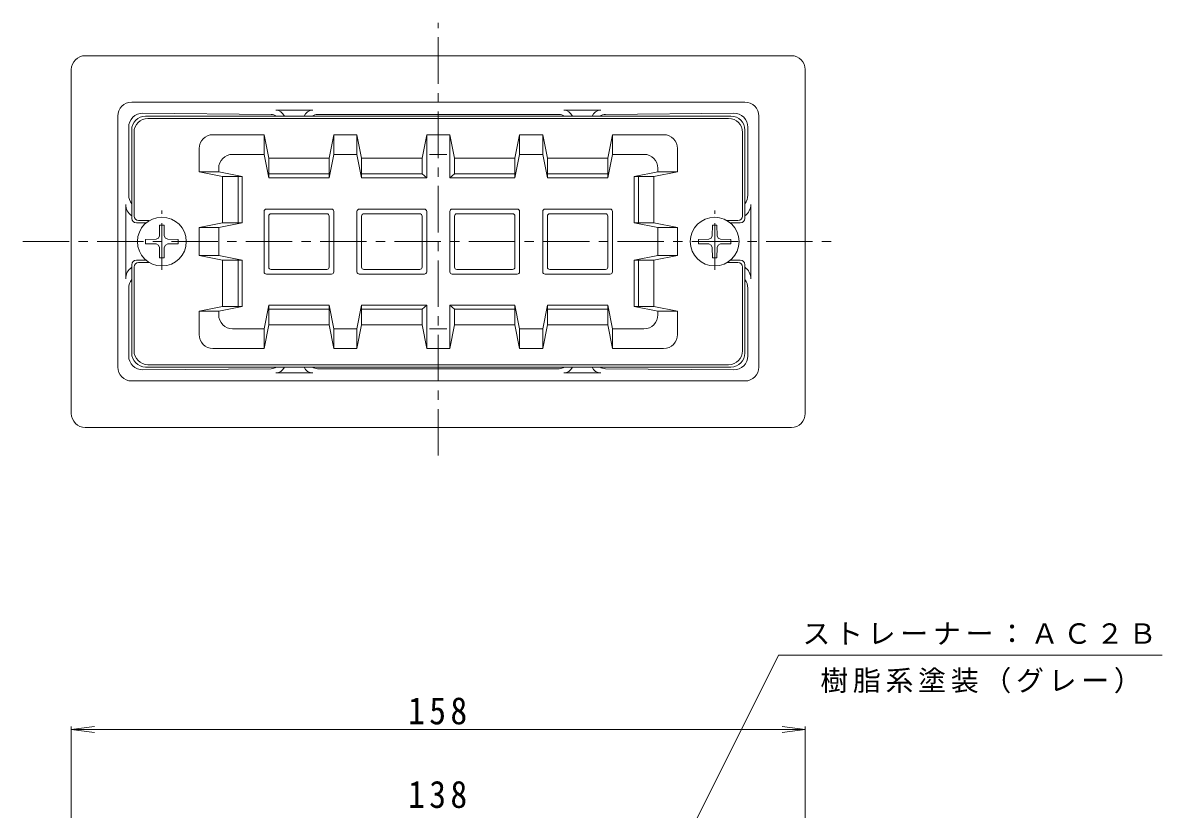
# Model space of a CAD drawing. Units: millimetres, scale not verified. Extents: x -310 to 302, y -270 to 210.
# Drawn here: x -233.2 to 12.1, y 40.9 to 210.1 of the extents above; entities that cross this region are included whole.
import ezdxf

# ---------------------------------------------------------------- set-up
doc = ezdxf.new("R2010")
doc.units = ezdxf.units.MM
doc.header["$LTSCALE"] = 2
doc.linetypes.add('CHAIN1', pattern=[8, 5, -1, 1, -1])
for name, color, linetype, lineweight in [('0-0_通り芯', 3, 'Continuous', 9), ('0-2_仕上', 6, 'Continuous', 9), ('0-4_その他', 7, 'Continuous', 9), ('0-5_寸法', 7, 'Continuous', 9), ('0-A', 4, 'Continuous', 9)]:
    doc.layers.add(name, color=color, linetype=linetype, lineweight=lineweight)
doc.styles.add('ＭＳ ゴシック', font='')
doc.styles.get('ＭＳ ゴシック').set_extended_font_data('MS Gothic')

msp = doc.modelspace()

# ---------------------------------------------------------------- linework, layer by layer
at = {"layer": '0-0_通り芯', "linetype": 'CHAIN1'}
for p, q in [((-143.764, 117.024), (-143.764, 210.145)), ((-203.264, 157.002), (-203.264, 169.771)), ((-84.264, 157.002), (-84.264, 169.771)), ((-233.208, 163.063), (-57.806, 163.063))]:
    msp.add_line(p, q, dxfattribs=at)
at = {"layer": '0-0_通り芯'}
for p, q in [((-67.764, 203.063), (-219.764, 203.063)), ((-222.764, 126.063), (-222.764, 200.063)), ((-64.764, 126.063), (-64.764, 200.063)), ((-77.764, 193.063), (-209.764, 193.063)), ((-170.764, 191.344), (-178.764, 191.344)), ((-116.764, 191.344), (-108.764, 191.344)), ((-212.764, 136.063), (-212.764, 190.063)), ((-179.747, 190.44), (-207.378, 190.678)), ((-169.764, 190.423), (-117.764, 190.423)), ((-107.781, 190.44), (-80.149, 190.678)), ((-74.764, 136.063), (-74.764, 190.063)), ((-210.404, 173.063), (-210.404, 187.678)), ((-77.123, 173.063), (-77.123, 187.678)), ((-211.045, 171.063), (-211.045, 155.063)), ((-76.483, 171.063), (-76.483, 155.063)), ((-210.404, 153.063), (-210.404, 138.449)), ((-77.123, 153.063), (-77.123, 138.449)), ((-207.378, 135.449), (-179.747, 135.686)), ((-117.764, 135.703), (-169.764, 135.703)), ((-80.149, 135.449), (-107.781, 135.686)), ((-209.764, 133.063), (-77.764, 133.063)), ((-170.764, 134.782), (-178.764, 134.782)), ((-116.764, 134.782), (-108.764, 134.782)), ((-67.764, 123.063), (-219.764, 123.063))]:
    msp.add_line(p, q, dxfattribs=at)
for centre, radius, start, end in [((-219.764, 200.063), 3, 90, 180), ((-67.764, 200.063), 3, 0, 90), ((-209.764, 190.063), 3, 90, 180), ((-178.764, 189.344), 2, 21.06752, 90), ((-170.764, 189.344), 2, 90, 158.93248), ((-116.764, 189.344), 2, 21.06752, 90), ((-108.764, 189.344), 2, 90, 158.93248), ((-77.764, 190.063), 3, 0, 90), ((-207.404, 187.678), 3, 89.50809, 180), ((-179.764, 188.441), 2, 54.22574, 89.50774), ((-169.764, 188.423), 2, 90, 124.92542), ((-117.764, 188.423), 2, 55.07458, 90), ((-107.763, 188.441), 2, 90.49226, 125.77426), ((-80.123, 187.678), 3, 0, 90.49191), ((-207.404, 173.063), 3, 180, 218.13895), ((-80.123, 173.063), 3, 321.86105, 0), ((-208.045, 171.063), 3, 180, 235.04236), ((-79.483, 171.063), 3, 304.95764, 0), ((-208.045, 155.063), 3, 124.95764, 180), ((-79.483, 155.063), 3, 0, 55.04236), ((-207.404, 153.063), 3, 141.86079, 180), ((-80.123, 153.063), 3, 0, 38.13921), ((-207.404, 138.449), 3, 180, 270.49191), ((-80.123, 138.449), 3, 269.50809, 0), ((-209.764, 136.063), 3, 180, 270), ((-179.764, 137.686), 2, 270.49226, 305.77176), ((-178.764, 136.782), 2, 270, 338.93182), ((-170.764, 136.782), 2, 201.06818, 270), ((-169.764, 137.703), 2, 235.0757, 270), ((-117.764, 137.703), 2, 270, 304.9243), ((-116.764, 136.782), 2, 270, 338.93182), ((-108.764, 136.782), 2, 201.06818, 270), ((-107.763, 137.686), 2, 234.22824, 269.50774), ((-77.764, 136.063), 3, 270, 0), ((-219.764, 126.063), 3, 180, 270), ((-67.764, 126.063), 3, 270, 0)]:
    msp.add_arc(centre, radius, start, end, dxfattribs=at)
at = {"layer": '0-2_仕上'}
for p, q in [((-80.764, 190.063), (-206.764, 190.063)), ((-81.264, 189.563), (-206.264, 189.563)), ((-209.764, 187.063), (-209.764, 168.063)), ((-209.264, 186.563), (-209.264, 168.563)), ((-78.264, 186.563), (-78.264, 168.563)), ((-77.764, 187.063), (-77.764, 168.063)), ((-192.264, 186.063), (-181.264, 186.063)), ((-180.264, 180.986), (-181.264, 186.063)), ((-181.264, 186.063), (-181.264, 181.831)), ((-166.264, 186.063), (-167.264, 180.986)), ((-166.264, 186.063), (-161.264, 186.063)), ((-166.264, 186.063), (-166.264, 181.831)), ((-160.264, 180.986), (-161.264, 186.063)), ((-161.264, 186.063), (-161.264, 181.831)), ((-147.264, 180.986), (-146.264, 186.063)), ((-141.264, 186.063), (-146.264, 186.063)), ((-140.264, 180.986), (-141.264, 186.063)), ((-127.264, 180.986), (-126.264, 186.063)), ((-121.263, 186.063), (-126.264, 186.063)), ((-126.264, 186.063), (-126.264, 181.831)), ((-121.263, 186.063), (-120.264, 180.986)), ((-121.263, 186.063), (-121.263, 181.831)), ((-107.263, 180.986), (-106.264, 186.063)), ((-95.264, 186.063), (-106.264, 186.063)), ((-106.264, 186.063), (-106.264, 181.831)), ((-195.264, 183.063), (-195.264, 178.063)), ((-188.032, 181.831), (-181.264, 181.831)), ((-166.264, 181.831), (-167.264, 176.754)), ((-166.264, 181.831), (-161.264, 181.831)), ((-160.264, 176.754), (-161.264, 181.831)), ((-141.899, 181.831), (-145.628, 181.831)), ((-127.264, 176.754), (-126.264, 181.831)), ((-121.263, 181.831), (-126.264, 181.831)), ((-121.263, 181.831), (-120.264, 176.754)), ((-99.495, 181.831), (-106.264, 181.831)), ((-92.264, 183.063), (-92.264, 178.063)), ((-180.264, 180.986), (-167.264, 180.986)), ((-167.264, 180.986), (-167.264, 176.754)), ((-160.264, 180.986), (-147.264, 180.986)), ((-160.264, 180.986), (-160.264, 176.754)), ((-147.264, 180.986), (-147.264, 177.636)), ((-127.264, 180.986), (-140.264, 180.986)), ((-140.264, 180.986), (-140.264, 177.636)), ((-127.264, 180.986), (-127.264, 176.754)), ((-107.263, 180.986), (-120.264, 180.986)), ((-120.264, 180.986), (-120.264, 176.754)), ((-195.264, 178.063), (-190.186, 177.063)), ((-195.264, 178.063), (-191.032, 178.063)), ((-191.032, 178.063), (-191.032, 178.831)), ((-185.955, 177.063), (-190.186, 177.063)), ((-190.186, 177.063), (-190.186, 167.063)), ((-186.836, 177.063), (-186.836, 167.063)), ((-167.264, 177.636), (-180.264, 177.636)), ((-167.264, 176.754), (-180.264, 176.754)), ((-160.264, 177.636), (-147.264, 177.636)), ((-146.264, 176.754), (-147.264, 177.636)), ((-141.264, 176.754), (-140.264, 177.636)), ((-127.264, 177.636), (-140.264, 177.636)), ((-120.264, 177.636), (-107.263, 177.636)), ((-120.264, 176.754), (-107.263, 176.754)), ((-101.573, 177.063), (-97.341, 177.063)), ((-100.691, 177.063), (-100.691, 167.063)), ((-92.264, 178.063), (-97.341, 177.063)), ((-97.341, 177.063), (-97.341, 167.063)), ((-96.496, 178.063), (-96.496, 178.831)), ((-92.264, 178.063), (-96.496, 178.063)), ((-181.264, 156.563), (-181.264, 169.563)), ((-166.764, 170.063), (-180.764, 170.063)), ((-166.264, 156.563), (-166.264, 169.563)), ((-161.264, 156.563), (-161.264, 169.563)), ((-146.764, 170.063), (-160.764, 170.063)), ((-146.264, 156.563), (-146.264, 169.563)), ((-141.264, 156.563), (-141.264, 169.563)), ((-140.764, 170.063), (-126.764, 170.063)), ((-126.264, 156.563), (-126.264, 169.563)), ((-121.263, 156.563), (-121.263, 169.563)), ((-120.763, 170.063), (-106.764, 170.063)), ((-106.264, 156.563), (-106.264, 169.563)), ((-208.764, 167.063), (-206.664, 167.063)), ((-208.264, 167.563), (-205.968, 167.563)), ((-195.264, 166.063), (-190.186, 167.063)), ((-191.032, 166.063), (-185.955, 167.063)), ((-185.955, 167.063), (-190.186, 167.063)), ((-180.264, 157.563), (-180.264, 168.563)), ((-167.764, 169.063), (-179.764, 169.063)), ((-167.264, 168.563), (-167.264, 157.563)), ((-160.264, 157.563), (-160.264, 168.563)), ((-147.764, 169.063), (-159.764, 169.063)), ((-147.264, 157.563), (-147.264, 168.563)), ((-140.264, 157.563), (-140.264, 168.563)), ((-139.764, 169.063), (-127.764, 169.063)), ((-127.264, 157.563), (-127.264, 168.563)), ((-120.264, 168.563), (-120.264, 157.563)), ((-119.764, 169.063), (-107.764, 169.063)), ((-107.264, 157.563), (-107.264, 168.563)), ((-101.573, 167.063), (-97.341, 167.063)), ((-96.496, 166.063), (-101.573, 167.063)), ((-92.264, 166.063), (-97.341, 167.063)), ((-79.264, 167.563), (-81.559, 167.563)), ((-78.764, 167.063), (-80.863, 167.063)), ((-195.264, 166.063), (-191.032, 166.063)), ((-195.264, 166.063), (-195.264, 160.063)), ((-191.032, 160.063), (-191.032, 166.063)), ((-92.264, 166.063), (-96.496, 166.063)), ((-96.496, 160.063), (-96.496, 166.063)), ((-92.264, 166.063), (-92.264, 160.063)), ((-195.264, 160.063), (-191.032, 160.063)), ((-195.264, 160.063), (-190.186, 159.063)), ((-191.032, 160.063), (-185.955, 159.063)), ((-96.496, 160.063), (-101.573, 159.063)), ((-92.264, 160.063), (-97.341, 159.063)), ((-92.264, 160.063), (-96.496, 160.063)), ((-209.764, 139.063), (-209.764, 158.063)), ((-209.264, 139.563), (-209.264, 157.563)), ((-208.764, 159.063), (-206.664, 159.063)), ((-208.264, 158.563), (-205.968, 158.563)), ((-185.955, 159.063), (-190.186, 159.063)), ((-190.186, 149.063), (-190.186, 159.063)), ((-186.836, 149.063), (-186.836, 159.063)), ((-167.764, 157.063), (-179.764, 157.063)), ((-159.764, 157.063), (-147.764, 157.063)), ((-127.764, 157.063), (-139.764, 157.063)), ((-119.764, 157.063), (-107.764, 157.063)), ((-101.573, 159.063), (-97.341, 159.063)), ((-100.691, 149.063), (-100.691, 159.063)), ((-97.341, 149.063), (-97.341, 159.063)), ((-79.264, 158.563), (-81.559, 158.563)), ((-78.764, 159.063), (-80.863, 159.063)), ((-78.264, 139.563), (-78.264, 157.563)), ((-77.764, 139.063), (-77.764, 158.063)), ((-166.764, 156.063), (-180.764, 156.063)), ((-146.764, 156.063), (-160.764, 156.063)), ((-140.764, 156.063), (-126.764, 156.063)), ((-120.763, 156.063), (-106.764, 156.063)), ((-195.264, 148.063), (-190.186, 149.063)), ((-195.264, 143.063), (-195.264, 148.063)), ((-195.264, 148.063), (-191.032, 148.063)), ((-191.032, 148.063), (-191.032, 147.295)), ((-185.955, 149.063), (-190.186, 149.063)), ((-167.264, 148.491), (-180.264, 148.491)), ((-167.264, 149.372), (-166.264, 144.295)), ((-160.264, 149.372), (-161.264, 144.295)), ((-160.264, 145.14), (-160.264, 149.372)), ((-160.264, 148.491), (-147.264, 148.491)), ((-146.264, 149.372), (-147.264, 148.491)), ((-147.264, 145.14), (-147.264, 148.491)), ((-141.264, 149.372), (-140.264, 148.491)), ((-140.264, 145.14), (-140.264, 148.491)), ((-127.264, 148.491), (-140.264, 148.491)), ((-127.264, 145.14), (-127.264, 149.372)), ((-127.264, 149.372), (-126.264, 144.295)), ((-121.263, 144.295), (-120.264, 149.372)), ((-120.264, 145.14), (-120.264, 149.372)), ((-120.264, 149.372), (-107.263, 149.372)), ((-120.264, 148.491), (-107.263, 148.491)), ((-101.573, 149.063), (-97.341, 149.063)), ((-92.264, 148.063), (-97.341, 149.063)), ((-96.496, 148.063), (-96.496, 147.295)), ((-92.264, 148.063), (-96.496, 148.063)), ((-92.264, 143.063), (-92.264, 148.063)), ((-180.264, 145.14), (-181.264, 140.063)), ((-180.264, 145.14), (-167.264, 145.14)), ((-166.264, 140.063), (-167.264, 145.14)), ((-160.264, 145.14), (-161.264, 140.063)), ((-160.264, 145.14), (-147.264, 145.14)), ((-147.264, 145.14), (-146.264, 140.063)), ((-140.264, 145.14), (-141.264, 140.063)), ((-127.264, 145.14), (-140.264, 145.14)), ((-127.264, 145.14), (-126.264, 140.063)), ((-121.263, 140.063), (-120.264, 145.14)), ((-107.263, 145.14), (-120.264, 145.14)), ((-107.263, 145.14), (-106.264, 140.063)), ((-188.032, 144.295), (-181.264, 144.295)), ((-181.264, 140.063), (-181.264, 144.295)), ((-166.264, 140.063), (-166.264, 144.295)), ((-161.264, 144.295), (-166.264, 144.295)), ((-161.264, 140.063), (-161.264, 144.295)), ((-141.899, 144.295), (-145.628, 144.295)), ((-126.264, 140.063), (-126.264, 144.295)), ((-121.263, 144.295), (-126.264, 144.295)), ((-121.263, 140.063), (-121.263, 144.295)), ((-106.264, 140.063), (-106.264, 144.295)), ((-99.495, 144.295), (-106.264, 144.295)), ((-192.264, 140.063), (-181.264, 140.063)), ((-166.264, 140.063), (-161.264, 140.063)), ((-141.264, 140.063), (-146.264, 140.063)), ((-121.263, 140.063), (-126.264, 140.063)), ((-95.264, 140.063), (-106.264, 140.063)), ((-206.764, 136.063), (-143.764, 136.063)), ((-206.264, 136.563), (-143.764, 136.563)), ((-81.264, 136.563), (-143.764, 136.563)), ((-80.764, 136.063), (-143.764, 136.063))]:
    msp.add_line(p, q, dxfattribs=at)
for points in [[(-146.264, 186.063), (-146.264, 176.754), (-160.264, 176.754)], [(-141.264, 186.063), (-141.264, 176.754), (-127.264, 176.754)], [(-180.264, 180.986), (-180.264, 176.754), (-181.264, 181.831)], [(-107.263, 180.986), (-107.263, 176.754), (-106.264, 181.831)], [(-191.032, 178.063), (-185.955, 177.063), (-185.955, 167.063)], [(-96.496, 178.063), (-101.573, 177.063), (-101.573, 167.063)], [(-191.032, 148.063), (-185.955, 149.063), (-185.955, 159.063)], [(-96.496, 148.063), (-101.573, 149.063), (-101.573, 159.063)], [(-180.264, 145.14), (-180.264, 149.372), (-181.264, 144.295)], [(-167.264, 145.14), (-167.264, 149.372), (-180.264, 149.372)], [(-146.264, 140.063), (-146.264, 149.372), (-160.264, 149.372)], [(-141.264, 140.063), (-141.264, 149.372), (-127.264, 149.372)], [(-107.263, 145.14), (-107.263, 149.372), (-106.264, 144.295)]]:
    msp.add_lwpolyline(points, dxfattribs=at)
at = {"layer": '0-2_仕上', "color": 4}
for centre in [(-203.264, 163.063), (-84.263, 163.063)]:
    msp.add_circle(centre, 5.25, dxfattribs=at)
at = {"layer": '0-2_仕上'}
for centre, radius, start, end in [((-206.764, 187.063), 3, 90, 180), ((-206.264, 186.563), 3, 90, 180), ((-81.264, 186.563), 3, 0, 90), ((-80.764, 187.063), 3, 0, 90), ((-192.264, 183.063), 3, 90, 180), ((-95.264, 183.063), 3, 0, 90), ((-188.032, 178.831), 3, 90, 180), ((-99.495, 178.831), 3, 0, 90), ((-180.764, 169.563), 0.5, 90, 180), ((-166.764, 169.563), 0.5, 0, 90), ((-160.764, 169.563), 0.5, 90, 180), ((-146.764, 169.563), 0.5, 0, 90), ((-140.764, 169.563), 0.5, 90, 180), ((-126.764, 169.563), 0.5, 0, 90), ((-120.763, 169.563), 0.5, 90, 180), ((-106.764, 169.563), 0.5, 0, 90), ((-208.764, 168.063), 1, 180, 270), ((-208.264, 168.563), 1, 180, 270), ((-179.764, 168.563), 0.5, 90, 180), ((-167.764, 168.563), 0.5, 0, 90), ((-159.764, 168.563), 0.5, 90, 180), ((-147.764, 168.563), 0.5, 0, 90), ((-139.764, 168.563), 0.5, 90, 180), ((-127.764, 168.563), 0.5, 0, 90), ((-119.764, 168.563), 0.5, 90, 180), ((-107.764, 168.563), 0.5, 0, 90), ((-79.264, 168.563), 1, 270, 0), ((-78.764, 168.063), 1, 270, 0), ((-208.764, 158.063), 1, 90, 180), ((-208.264, 157.563), 1, 90, 180), ((-179.764, 157.563), 0.5, 180, 270), ((-167.764, 157.563), 0.5, 270, 0), ((-159.764, 157.563), 0.5, 180, 270), ((-147.764, 157.563), 0.5, 270, 0), ((-139.764, 157.563), 0.5, 180, 270), ((-127.764, 157.563), 0.5, 270, 0), ((-119.764, 157.563), 0.5, 180, 270), ((-107.764, 157.563), 0.5, 270, 0), ((-79.264, 157.563), 1, 0, 90), ((-78.764, 158.063), 1, 0, 90), ((-180.764, 156.563), 0.5, 180, 270), ((-166.764, 156.563), 0.5, 270, 0), ((-160.764, 156.563), 0.5, 180, 270), ((-146.764, 156.563), 0.5, 270, 0), ((-140.764, 156.563), 0.5, 180, 270), ((-126.764, 156.563), 0.5, 270, 0), ((-120.763, 156.563), 0.5, 180, 270), ((-106.764, 156.563), 0.5, 270, 0), ((-188.032, 147.295), 3, 180, 270), ((-99.495, 147.295), 3, 270, 0), ((-192.264, 143.063), 3, 180, 270), ((-95.264, 143.063), 3, 270, 0), ((-206.764, 139.063), 3, 180, 270), ((-206.264, 139.563), 3, 180, 270), ((-81.264, 139.563), 3, 270, 0), ((-80.764, 139.063), 3, 270, 0)]:
    msp.add_arc(centre, radius, start, end, dxfattribs=at)
at = {"layer": '0-4_その他'}
for p, q in [((-222.764, 58.08), (-217.806, 58.733)), ((-222.764, 58.68), (-222.764, -8.573)), ((-222.764, 58.08), (-64.764, 58.08)), ((-222.764, 58.08), (-217.806, 57.428)), ((-64.764, 58.08), (-69.721, 58.733)), ((-64.764, 58.08), (-69.721, 57.428)), ((-64.764, 58.68), (-64.764, -8.573))]:
    msp.add_line(p, q, dxfattribs=at)
at = {"layer": '0-5_寸法'}
for p, q in [((-106.358, 2.237), (-70.543, 74.085)), ((-70.543, 74.085), (12.074, 74.085))]:
    msp.add_line(p, q, dxfattribs=at)
at = {"layer": '0-A'}
for p, q in [((-203.743, 166.563), (-203.782, 164.313)), ((-84.743, 166.563), (-84.782, 164.313)), ((-206.764, 163.542), (-204.513, 163.582)), ((-206.764, 163.542), (-206.764, 162.584)), ((-206.764, 162.584), (-204.513, 162.545)), ((-204.513, 163.582), (-204.014, 163.814)), ((-204.513, 162.545), (-204.014, 162.312)), ((-203.782, 164.313), (-204.014, 163.814)), ((-203.782, 161.814), (-204.014, 162.312)), ((-202.745, 164.313), (-202.513, 163.814)), ((-202.745, 161.814), (-202.513, 162.312)), ((-202.014, 163.582), (-202.513, 163.814)), ((-202.014, 162.545), (-202.513, 162.312)), ((-199.764, 163.542), (-202.014, 163.582)), ((-87.764, 163.542), (-85.513, 163.582)), ((-87.764, 163.542), (-87.764, 162.584)), ((-87.764, 162.584), (-85.513, 162.545)), ((-85.513, 163.582), (-85.014, 163.814)), ((-85.513, 162.545), (-85.014, 162.312)), ((-84.782, 164.313), (-85.014, 163.814)), ((-84.782, 161.814), (-85.014, 162.312)), ((-83.745, 164.313), (-83.513, 163.814)), ((-83.745, 161.814), (-83.513, 162.312)), ((-83.014, 163.582), (-83.513, 163.814)), ((-83.014, 162.545), (-83.513, 162.312)), ((-80.764, 163.542), (-83.014, 163.582)), ((-203.743, 159.563), (-203.782, 161.814)), ((-203.743, 159.563), (-202.784, 159.563)), ((-202.784, 159.563), (-202.745, 161.814)), ((-84.743, 159.563), (-84.782, 161.814)), ((-84.743, 159.563), (-83.784, 159.563)), ((-83.784, 159.563), (-83.745, 161.814))]:
    msp.add_line(p, q, dxfattribs=at)
for points in [[(-203.743, 166.563), (-202.784, 166.563), (-202.745, 164.313)], [(-84.743, 166.563), (-83.784, 166.563), (-83.745, 164.313)], [(-199.764, 163.542), (-199.764, 162.584), (-202.014, 162.545)], [(-80.764, 163.542), (-80.764, 162.584), (-83.014, 162.545)]]:
    msp.add_lwpolyline(points, dxfattribs=at)

# ---------------------------------------------------------------- texts
at = {"layer": '0-4_その他', "color": 2, "char_height": 5.865, "attachment_point": 7, "style": 'ＭＳ ゴシック'}
for s, insert in [('\\T1.27;\\W0.9;158', (-150.264, 59.08)), ('\\T1.27;\\W0.9;138', (-150.264, 41.08))]:
    msp.add_mtext(s, dxfattribs=dict(at, insert=insert))
at = {"layer": '0-5_寸法', "char_height": 4.399, "attachment_point": 7, "style": 'ＭＳ ゴシック'}
for s, insert in [('\\T1.17;ストレーナー：ＡＣ２Ｂ', (-65.371, 76.28)), ('\\T1.17;樹脂系塗装（グレー）', (-61.518, 65.834))]:
    msp.add_mtext(s, dxfattribs=dict(at, insert=insert))

doc.saveas('drawing.dxf')
